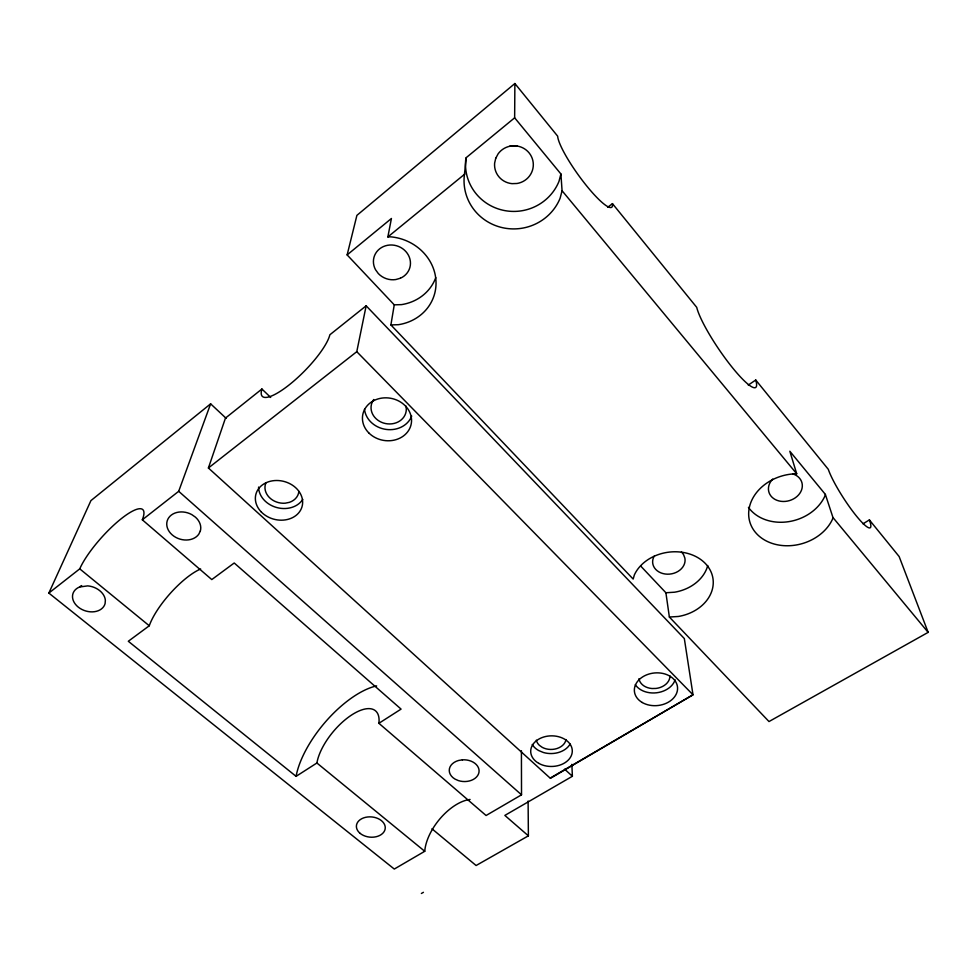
<?xml version="1.0" encoding="UTF-8"?>
<svg xmlns="http://www.w3.org/2000/svg" width="977" height="977" viewBox="0 0 977 977"><rect width="100%" height="100%" fill="white"/><g stroke="black" fill="none" stroke-linecap="round" stroke-linejoin="round"><path stroke-width="1.47" d="M514.647 117.814L466.237 157.639L464.185 176.886A49.815 48.423 -3.8 0 0 502.532 227.69A49.815 48.423 -3.8 0 0 560.102 198.282L562.068 190.735L560.908 173.979L514.647 117.814L514.879 83.521L356.898 215.367L347.14 254.912L394.256 304.848L401.571 304.616A46.664 43.135 18.6 0 0 435.766 277.651M640.9 566.269L665.899 592.758L669.367 617.037L678.331 616.475A40.887 32.522 -7.9 0 0 713.247 583.208A40.887 32.522 -7.9 0 0 680.285 552.042A40.887 32.522 -7.9 0 0 634.366 574.903L633.169 579.068L390.898 324.926L394.256 304.848M390.898 324.926L398.408 324.694A47.934 43.953 17.3 0 0 435.876 279.532A47.934 43.953 17.3 0 0 390.739 236.837L387.857 236.935L391.423 218.482L347.14 254.912M208.406 467.995L356.776 351.683L366.155 305.801L684.327 638.567L692.998 694.794L550.393 778.339L208.406 467.995L225.455 418.107L261.921 389.017A47.592 12.261 -45.4 0 0 289.595 384.547A47.592 12.261 -45.4 0 0 329.872 334.769L366.155 305.801M466.237 157.639L465.638 160.411A48.484 47.458 -5.3 0 0 502.947 210.226A48.484 47.458 -5.3 0 0 558.991 181.368L560.908 173.979M825.37 494.399L832.978 517.554L832.392 519.471A44.014 35.306 -15.4 0 1 779.609 545.19A44.014 35.306 -15.4 0 1 749.518 506.684A44.014 35.306 -15.4 0 1 796.707 473.784L789.831 451.24L825.37 494.399L824.796 496.292A42.939 34.842 -15.9 0 1 788.134 521.742A42.939 34.842 -15.9 0 1 748.443 507.368M470.084 799.455A41.034 21.641 -51.3 0 0 424.751 851.285L394.293 869.054L48.85 593.076L79.748 568.858A47.788 11.858 -47.9 0 1 121.844 518.237A47.788 11.858 -47.9 0 1 142.324 519.801L178.693 491.297L210.629 403.831L226.224 418.4M48.85 593.076L90.922 500.615L210.629 403.831M654.419 555.962L653.625 557.22A16.279 13.104 -8.2 0 0 667.267 574.183A16.279 13.104 -8.2 0 0 684.877 558.136L683.656 554.887A16.279 13.104 -8.2 0 0 681.433 552.066M387.857 236.935L464.808 174.053M79.638 586.969L87.71 585.882A16.829 12.542 18.4 0 1 105.357 600.244L105.101 603.554A16.829 12.542 18.4 0 1 79.931 608.317A16.829 12.542 18.4 0 1 79.638 586.969L81.396 585.602L81.921 586.383M607.621 207.332L612.445 203.631L696.723 307.364A52.013 8.988 55.8 0 0 732.677 367.95A52.013 8.988 55.8 0 0 755.746 380.029L828.288 469.314A38.97 6.241 57 0 0 856.426 516.039A38.97 6.241 57 0 0 869.396 519.923L899.145 556.548L928.15 632.363L768.997 721.551L669.367 617.037M200.651 569.005A46.407 14.142 -48.5 0 0 149.273 625.768L128.305 641.266L296.08 776.349L316.902 763A43.122 19.003 -50.1 0 1 352.001 714.749A43.122 19.003 -50.1 0 1 378.893 723.298L486.082 815.502L521.523 794.826L521.413 750.739M748.26 385.072L755.746 380.029M378.893 723.298L401.071 709.107L234.211 562.996L211.789 579.569L142.324 519.801M862.984 523.806L869.396 519.923M550.393 777.985L692.998 694.794L356.776 351.683M571.85 764.344L572.388 776.275L504.853 815.416L528.386 835.836L476.104 865.512L431.956 828.789M421.38 893.479L423.42 892.319M665.899 592.758L674.655 592.196A39.935 32.143 -8.2 0 0 707.763 565.524M517.126 146.11L512.412 146.281A18.233 18.087 -18.6 0 1 510.079 145.903M79.748 568.858L149.273 625.768M316.902 763L424.751 851.285M178.693 491.297L521.523 794.826M564.621 769.155L572.388 776.275M261.921 389.017L270.678 397.444M562.068 190.735L796.707 473.784M832.978 517.554L928.15 632.363M514.879 83.521L557.659 136.182A45.54 8.219 54.2 0 0 586.823 186.094A45.54 8.219 54.2 0 0 612.445 203.631M528.105 801.042L528.386 835.836M296.08 776.349A73.08 32.217 -50.1 0 1 376.646 685.891M411.708 416.055A24.364 21.201 10.7 0 1 385.952 429.392A24.364 21.201 10.7 0 1 364.506 409.278M405.931 406.041A17.72 15.424 10.7 0 1 385.536 423.554A17.72 15.424 10.7 0 1 373.764 399.508M302.772 499.394A23.595 19.418 14.7 0 1 276.589 507.49A23.595 19.418 14.7 0 1 258.587 487.071M298.877 491.37A17.159 14.118 14.7 0 1 289.375 502.349L285.199 503.192A17.159 14.118 14.7 0 1 265.842 483.078M675.119 679.858A21.409 16.291 -5.6 0 1 656.654 692.778A21.409 16.291 -5.6 0 1 635.294 684.694M669.953 675.925A15.571 11.846 -5.6 0 1 656.031 688.443L652.001 688.529A15.571 11.846 -5.6 0 1 638.97 678.661M570.128 744.022A20.566 15.266 -1 0 1 543.444 752.51L538.803 750.605A20.566 15.266 -1 0 1 532.245 744.474M565.988 739.577A14.96 11.101 -1 0 1 542.272 747.368L539.463 745.39A14.96 11.101 -1 0 1 536.349 740.175M793.116 474.004A17.171 13.934 -15.9 0 1 799.76 493.422A17.171 13.934 -15.9 0 1 775.213 499.516A17.171 13.934 -15.9 0 1 772.722 479.06M495.742 158.262L494.631 163.11A19.393 18.978 -5.3 0 0 512.033 183.652L517.053 183.481A19.393 18.978 -5.3 0 0 530.377 154.647A19.393 18.978 -5.3 0 0 498.111 153.853L495.742 158.262M200.322 531.036L198.746 534.248A17.317 13.678 17.7 0 1 175.726 537.338A17.317 13.678 17.7 0 1 168.752 517.712A17.317 13.678 17.7 0 1 191.773 514.598L195.4 517.138A17.317 13.678 17.7 0 1 200.322 531.036M400.362 278.237L395.832 279.544A18.661 17.244 18.6 0 1 378.294 273.523L375.522 269.701A18.661 17.244 18.6 0 1 383.411 246.57A18.661 17.244 18.6 0 1 408.41 255.168A18.661 17.244 18.6 0 1 400.362 278.237M462.39 759.837L458.592 760.472A14.924 10.881 2.3 0 0 449.396 768.862A14.924 10.881 2.3 0 0 454.977 779.072L458.323 780.574A14.924 10.881 2.3 0 0 478.938 772.489A14.924 10.881 2.3 0 0 462.39 759.837M360.183 833.405A14.46 10.136 5.3 0 0 384.584 830.755A14.46 10.136 5.3 0 0 367.731 816.967A14.46 10.136 5.3 0 0 360.183 833.405M368.671 432.774A24.681 21.372 10.5 0 0 410.328 427.071A24.681 21.372 10.5 0 0 381.97 398.079A24.681 21.372 10.5 0 0 368.671 432.774M261.067 511.74A23.888 19.54 14.5 0 0 301.307 508.712A23.888 19.54 14.5 0 0 274.635 480.574A23.888 19.54 14.5 0 0 261.067 511.74M642.219 702.487A21.653 16.365 -5.5 0 0 677.281 691.093A21.653 16.365 -5.5 0 0 648.398 674.215A21.653 16.365 -5.5 0 0 642.219 702.487M538.803 763.379A20.798 15.314 -0.9 0 0 572.107 753.047A20.798 15.314 -0.9 0 0 543.591 737.049A20.798 15.314 -0.9 0 0 538.803 763.379"/></g></svg>
